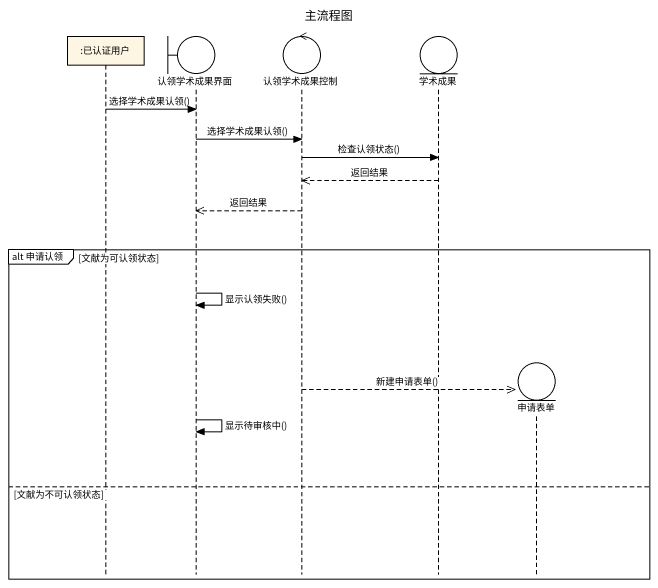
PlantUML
@startuml
title 主流程图
hide footbox
participant ":已认证用户" as 已认证用户
boundary 认领学术成果界面
control 认领学术成果控制
entity 学术成果
entity 申请表单

已认证用户 -> 认领学术成果界面 : 选择学术成果认领()
认领学术成果界面 -> 认领学术成果控制 : 选择学术成果认领()
认领学术成果控制 -> 学术成果 : 检查认领状态()
学术成果 -->> 认领学术成果控制 : 返回结果
认领学术成果控制 -->> 认领学术成果界面 : 返回结果
group alt 申请认领 [文献为可认领状态]
  认领学术成果界面 -> 认领学术成果界面 : 显示认领失败()
  认领学术成果控制 -->> 申请表单 ** : 新建申请表单()
  认领学术成果界面 -> 认领学术成果界面 : 显示待审核中()
else 文献为不可认领状态
end
@enduml
